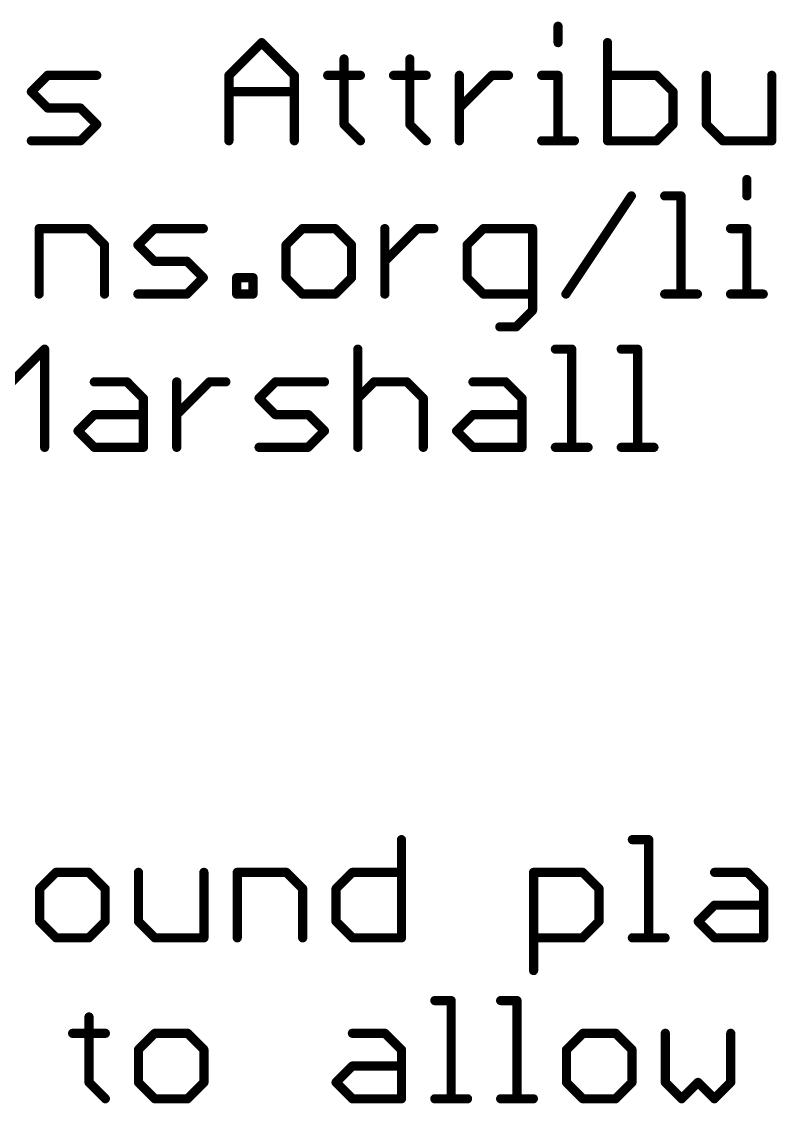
# Model space of a CAD drawing. Extents: x -47 to 60, y -34 to 22.
# Drawn here: x 5.86 to 18.37, y -33.66 to -15.73 of the extents above; entities that cross this region are included whole.
import ezdxf

# ---------------------------------------------------------------- set-up
doc = ezdxf.new("R2010")
doc.units = 0
doc.layers.add('51', color=253, linetype='CONTINUOUS')

msp = doc.modelspace()

# ---------------------------------------------------------------- linework, layer by layer
at = {"layer": '51', "const_width": 0.1524}
for points in [[(14.7507, -15.8056), (14.7507, -16.0768)], [(9.2952, -16.6191), (9.8376, -16.0768)], [(9.8376, -16.0768), (10.3799, -16.6191)], [(15.571, -16.0768), (15.571, -17.7038)], [(11.2035, -16.348), (11.2035, -17.4326)], [(12.295, -16.348), (12.295, -17.4326)], [(6.0209, -16.8903), (6.2921, -16.6191)], [(6.2921, -16.6191), (7.1056, -16.6191)], [(9.2952, -17.7038), (9.2952, -16.6191)], [(10.3799, -16.6191), (10.3799, -17.7038)], [(10.9324, -16.6191), (11.4747, -16.6191)], [(12.0238, -16.6191), (12.5662, -16.6191)], [(13.1153, -17.7038), (13.1153, -16.6191)], [(13.1153, -17.1615), (13.6576, -16.6191)], [(13.6576, -16.6191), (13.9288, -16.6191)], [(14.4796, -16.6191), (14.7507, -16.6191)], [(14.7507, -16.6191), (14.7507, -17.7038)], [(16.3845, -16.6191), (15.571, -16.6191)], [(16.6557, -16.8903), (16.3845, -16.6191)], [(17.2082, -16.6191), (17.2082, -17.4326)], [(18.2928, -17.7038), (18.2928, -16.6191)], [(6.2921, -17.1615), (6.0209, -16.8903)], [(9.2952, -16.8903), (10.3799, -16.8903)], [(16.6557, -17.4326), (16.6557, -16.8903)], [(6.8344, -17.1615), (6.2921, -17.1615)], [(7.1056, -17.4326), (6.8344, -17.1615)], [(6.8344, -17.7038), (7.1056, -17.4326)], [(11.2035, -17.4326), (11.4747, -17.7038)], [(12.295, -17.4326), (12.5662, -17.7038)], [(16.3845, -17.7038), (16.6557, -17.4326)], [(17.2082, -17.4326), (17.4793, -17.7038)], [(6.0209, -17.7038), (6.8344, -17.7038)], [(14.4796, -17.7038), (15.0219, -17.7038)], [(15.571, -17.7038), (16.3845, -17.7038)], [(17.4793, -17.7038), (18.2928, -17.7038)], [(17.8806, -18.3456), (17.8806, -18.6168)], [(14.8808, -20.2438), (15.9655, -18.6168)], [(16.518, -18.6168), (16.7891, -18.6168)], [(16.7891, -18.6168), (16.7891, -20.2438)], [(6.1493, -20.2438), (6.1493, -19.1591)], [(6.1493, -19.1591), (6.9628, -19.1591)], [(6.9628, -19.1591), (7.234, -19.4303)], [(7.7865, -19.4303), (8.0576, -19.1591)], [(8.0576, -19.1591), (8.8711, -19.1591)], [(10.5134, -19.1591), (10.2422, -19.4303)], [(11.0557, -19.1591), (10.5134, -19.1591)], [(11.3269, -19.4303), (11.0557, -19.1591)], [(11.8794, -20.2438), (11.8794, -19.1591)], [(11.8794, -19.7015), (12.4217, -19.1591)], [(12.4217, -19.1591), (12.6929, -19.1591)], [(13.5148, -19.1591), (13.2437, -19.4303)], [(14.3283, -19.1591), (13.5148, -19.1591)], [(14.3283, -20.515), (14.3283, -19.1591)], [(17.6094, -19.1591), (17.8806, -19.1591)], [(17.8806, -19.1591), (17.8806, -20.2438)], [(7.234, -19.4303), (7.234, -20.2438)], [(8.0576, -19.7015), (7.7865, -19.4303)], [(10.2422, -19.4303), (10.2422, -19.9726)], [(11.3269, -19.9726), (11.3269, -19.4303)], [(13.2437, -19.4303), (13.2437, -19.9726)], [(8.6, -19.7015), (8.0576, -19.7015)], [(8.8711, -19.9726), (8.6, -19.7015)], [(8.6, -20.2438), (8.8711, -19.9726)], [(9.4236, -20.2438), (9.4236, -19.9726)], [(9.4236, -19.9726), (9.6948, -19.9726)], [(9.6948, -19.9726), (9.6948, -20.2438)], [(10.2422, -19.9726), (10.5134, -20.2438)], [(11.0557, -20.2438), (11.3269, -19.9726)], [(13.2437, -19.9726), (13.5148, -20.2438)], [(7.7865, -20.2438), (8.6, -20.2438)], [(9.6948, -20.2438), (9.4236, -20.2438)], [(10.5134, -20.2438), (11.0557, -20.2438)], [(13.5148, -20.2438), (14.3283, -20.2438)], [(16.518, -20.2438), (17.0603, -20.2438)], [(17.6094, -20.2438), (18.1517, -20.2438)], [(14.0572, -20.7861), (14.3283, -20.515)], [(13.786, -20.7861), (14.0572, -20.7861)], [(5.6985, -21.6991), (6.2409, -21.1568)], [(6.2409, -21.1568), (6.2409, -22.7838)], [(11.432, -21.1568), (11.432, -22.7838)], [(14.7063, -21.1568), (14.9774, -21.1568)], [(14.9774, -21.1568), (14.9774, -22.7838)], [(15.7977, -21.1568), (16.0689, -21.1568)], [(16.0689, -21.1568), (16.0689, -22.7838)], [(7.0645, -21.6991), (7.6069, -21.6991)], [(7.6069, -21.6991), (7.878, -21.9703)], [(8.4305, -22.7838), (8.4305, -21.6991)], [(8.4305, -22.2415), (8.9728, -21.6991)], [(8.9728, -21.6991), (9.244, -21.6991)], [(9.7948, -21.9703), (10.066, -21.6991)], [(10.066, -21.6991), (10.8795, -21.6991)], [(11.432, -21.9703), (11.7031, -21.6991)], [(11.7031, -21.6991), (12.2455, -21.6991)], [(12.2455, -21.6991), (12.5166, -21.9703)], [(13.3403, -21.6991), (13.8826, -21.6991)], [(13.8826, -21.6991), (14.1538, -21.9703)], [(7.878, -21.9703), (7.878, -22.7838)], [(10.066, -22.2415), (9.7948, -21.9703)], [(12.5166, -21.9703), (12.5166, -22.7838)], [(14.1538, -21.9703), (14.1538, -22.7838)], [(6.7934, -22.5126), (7.0645, -22.2415)], [(7.0645, -22.2415), (7.878, -22.2415)], [(10.6083, -22.2415), (10.066, -22.2415)], [(10.8795, -22.5126), (10.6083, -22.2415)], [(13.0691, -22.5126), (13.3403, -22.2415)], [(13.3403, -22.2415), (14.1538, -22.2415)], [(7.0645, -22.7838), (6.7934, -22.5126)], [(10.6083, -22.7838), (10.8795, -22.5126)], [(13.3403, -22.7838), (13.0691, -22.5126)], [(7.878, -22.7838), (7.0645, -22.7838)], [(9.7948, -22.7838), (10.6083, -22.7838)], [(14.1538, -22.7838), (13.3403, -22.7838)], [(14.7063, -22.7838), (15.2486, -22.7838)], [(15.7977, -22.7838), (16.34, -22.7838)], [(12.1555, -29.2848), (12.1555, -30.9118)], [(15.9823, -29.2848), (16.2535, -29.2848)], [(16.2535, -29.2848), (16.2535, -30.9118)], [(6.4305, -29.8271), (6.1594, -30.0983)], [(6.9729, -29.8271), (6.4305, -29.8271)], [(7.244, -30.0983), (6.9729, -29.8271)], [(7.7965, -29.8271), (7.7965, -30.6406)], [(8.8812, -30.9118), (8.8812, -29.8271)], [(9.4337, -30.9118), (9.4337, -29.8271)], [(9.4337, -29.8271), (10.2472, -29.8271)], [(10.2472, -29.8271), (10.5183, -30.0983)], [(11.0708, -30.0983), (11.342, -29.8271)], [(11.342, -29.8271), (12.1555, -29.8271)], [(14.3451, -31.4541), (14.3451, -29.8271)], [(14.3451, -29.8271), (15.1586, -29.8271)], [(15.1586, -29.8271), (15.4298, -30.0983)], [(17.3449, -29.8271), (17.8872, -29.8271)], [(17.8872, -29.8271), (18.1584, -30.0983)], [(6.1594, -30.0983), (6.1594, -30.6406)], [(7.244, -30.6406), (7.244, -30.0983)], [(10.5183, -30.0983), (10.5183, -30.9118)], [(11.0708, -30.6406), (11.0708, -30.0983)], [(15.4298, -30.0983), (15.4298, -30.6406)], [(18.1584, -30.0983), (18.1584, -30.9118)], [(17.0737, -30.6406), (17.3449, -30.3695)], [(17.3449, -30.3695), (18.1584, -30.3695)], [(6.1594, -30.6406), (6.4305, -30.9118)], [(6.9729, -30.9118), (7.244, -30.6406)], [(7.7965, -30.6406), (8.0677, -30.9118)], [(11.342, -30.9118), (11.0708, -30.6406)], [(15.4298, -30.6406), (15.1586, -30.9118)], [(17.3449, -30.9118), (17.0737, -30.6406)], [(6.4305, -30.9118), (6.9729, -30.9118)], [(8.0677, -30.9118), (8.8812, -30.9118)], [(12.1555, -30.9118), (11.342, -30.9118)], [(15.1586, -30.9118), (14.3451, -30.9118)], [(15.9823, -30.9118), (16.5246, -30.9118)], [(18.1584, -30.9118), (17.3449, -30.9118)], [(12.708, -31.9518), (12.9791, -31.9518)], [(12.9791, -31.9518), (12.9791, -33.5788)], [(13.7994, -31.9518), (14.0706, -31.9518)], [(14.0706, -31.9518), (14.0706, -33.5788)], [(6.9762, -32.223), (6.9762, -33.3076)], [(6.7051, -32.4941), (7.2474, -32.4941)], [(8.0677, -32.4941), (7.7965, -32.7653)], [(8.61, -32.4941), (8.0677, -32.4941)], [(8.8812, -32.7653), (8.61, -32.4941)], [(11.342, -32.4941), (11.8843, -32.4941)], [(11.8843, -32.4941), (12.1555, -32.7653)], [(15.162, -32.4941), (14.8909, -32.7653)], [(15.7044, -32.4941), (15.162, -32.4941)], [(15.9755, -32.7653), (15.7044, -32.4941)], [(16.528, -32.4941), (16.528, -33.3076)], [(17.6127, -33.3076), (17.6127, -32.4941)], [(7.7965, -32.7653), (7.7965, -33.3076)], [(8.8812, -33.3076), (8.8812, -32.7653)], [(12.1555, -32.7653), (12.1555, -33.5788)], [(14.8909, -32.7653), (14.8909, -33.3076)], [(15.9755, -33.3076), (15.9755, -32.7653)], [(11.0708, -33.3076), (11.342, -33.0365)], [(11.342, -33.0365), (12.1555, -33.0365)], [(6.9762, -33.3076), (7.2474, -33.5788)], [(7.7965, -33.3076), (8.0677, -33.5788)], [(8.61, -33.5788), (8.8812, -33.3076)], [(11.342, -33.5788), (11.0708, -33.3076)], [(14.8909, -33.3076), (15.162, -33.5788)], [(15.7044, -33.5788), (15.9755, -33.3076)], [(16.528, -33.3076), (16.7992, -33.5788)], [(16.7992, -33.5788), (17.0703, -33.3076)], [(17.0703, -33.3076), (17.3415, -33.5788)], [(17.3415, -33.5788), (17.6127, -33.3076)], [(8.0677, -33.5788), (8.61, -33.5788)], [(12.1555, -33.5788), (11.342, -33.5788)], [(12.708, -33.5788), (13.2503, -33.5788)], [(13.7994, -33.5788), (14.3417, -33.5788)], [(15.162, -33.5788), (15.7044, -33.5788)]]:
    msp.add_lwpolyline(points, dxfattribs=at)
at = {"layer": '51', "const_width": 0.0762}
for points in [[(14.7888, -15.8056, 1), (14.7126, -15.8056)], [(9.8645, -16.0499, 1), (9.8106, -16.1038)], [(9.8645, -16.1038, 1), (9.8106, -16.0499)], [(14.7126, -16.0768, 1), (14.7888, -16.0768)], [(15.6091, -16.0768, 1), (15.5329, -16.0768)], [(11.2416, -16.348, 1), (11.1654, -16.348)], [(12.3331, -16.348, 1), (12.2569, -16.348)], [(6.2921, -16.581, 1), (6.2921, -16.6572)], [(6.319, -16.6461, 1), (6.2651, -16.5922)], [(7.1056, -16.6572, 1), (7.1056, -16.581)], [(9.3333, -16.6191, 1), (9.2571, -16.6191)], [(9.2683, -16.5922, 1), (9.3222, -16.6461)], [(10.418, -16.6191, 1), (10.3418, -16.6191)], [(10.3529, -16.6461, 1), (10.4068, -16.5922)], [(10.9324, -16.581, 1), (10.9324, -16.6572)], [(11.4747, -16.6572, 1), (11.4747, -16.581)], [(12.0238, -16.581, 1), (12.0238, -16.6572)], [(12.5662, -16.6572, 1), (12.5662, -16.581)], [(13.1534, -16.6191, 1), (13.0772, -16.6191)], [(13.6576, -16.581, 1), (13.6576, -16.6572)], [(13.6845, -16.6461, 1), (13.6306, -16.5922)], [(13.9288, -16.6572, 1), (13.9288, -16.581)], [(14.4796, -16.581, 1), (14.4796, -16.6572)], [(14.7888, -16.6191, 1), (14.7126, -16.6191)], [(14.7507, -16.6572, 1), (14.7507, -16.581)], [(15.571, -16.581, 1), (15.571, -16.6572)], [(16.4114, -16.5922, 1), (16.3575, -16.6461)], [(16.3845, -16.6572, 1), (16.3845, -16.581)], [(17.2463, -16.6191, 1), (17.1701, -16.6191)], [(18.3309, -16.6191, 1), (18.2547, -16.6191)], [(6.0479, -16.8634, 1), (5.994, -16.9172)], [(5.994, -16.8634, 1), (6.0479, -16.9172)], [(9.2952, -16.8522, 1), (9.2952, -16.9284)], [(10.3799, -16.9284, 1), (10.3799, -16.8522)], [(16.6938, -16.8903, 1), (16.6176, -16.8903)], [(16.6287, -16.9172, 1), (16.6826, -16.8634)], [(6.2921, -17.1234, 1), (6.2921, -17.1996)], [(6.2651, -17.1884, 1), (6.319, -17.1345)], [(6.8614, -17.1345, 1), (6.8075, -17.1884)], [(6.8344, -17.1996, 1), (6.8344, -17.1234)], [(13.0883, -17.1345, 1), (13.1422, -17.1884)], [(7.1325, -17.4596, 1), (7.0786, -17.4057)], [(7.0786, -17.4596, 1), (7.1325, -17.4057)], [(11.2305, -17.4057, 1), (11.1766, -17.4596)], [(12.3219, -17.4057, 1), (12.268, -17.4596)], [(16.6826, -17.4596, 1), (16.6287, -17.4057)], [(17.2351, -17.4057, 1), (17.1812, -17.4596)], [(11.1654, -17.4326, 1), (11.2416, -17.4326)], [(12.2569, -17.4326, 1), (12.3331, -17.4326)], [(16.6176, -17.4326, 1), (16.6938, -17.4326)], [(17.1701, -17.4326, 1), (17.2463, -17.4326)], [(6.0209, -17.6657, 1), (6.0209, -17.7419)], [(6.8075, -17.6769, 1), (6.8614, -17.7307)], [(6.8344, -17.7419, 1), (6.8344, -17.6657)], [(9.2571, -17.7038, 1), (9.3333, -17.7038)], [(10.3418, -17.7038, 1), (10.418, -17.7038)], [(11.4478, -17.7307, 1), (11.5017, -17.6769)], [(12.5392, -17.7307, 1), (12.5931, -17.6769)], [(13.0772, -17.7038, 1), (13.1534, -17.7038)], [(14.4796, -17.6657, 1), (14.4796, -17.7419)], [(14.7126, -17.7038, 1), (14.7888, -17.7038)], [(15.0219, -17.7419, 1), (15.0219, -17.6657)], [(15.571, -17.6657, 1), (15.571, -17.7419)], [(15.5329, -17.7038, 1), (15.6091, -17.7038)], [(16.3576, -17.6769, 1), (16.4114, -17.7307)], [(16.3845, -17.7419, 1), (16.3845, -17.6657)], [(17.4793, -17.6657, 1), (17.4793, -17.7419)], [(17.4524, -17.7307, 1), (17.5063, -17.6769)], [(18.2547, -17.7038, 1), (18.3309, -17.7038)], [(18.2928, -17.7419, 1), (18.2928, -17.6657)], [(17.9187, -18.3456, 1), (17.8425, -18.3456)], [(15.9972, -18.6379, 1), (15.9338, -18.5957)], [(16.518, -18.5787, 1), (16.518, -18.6549)], [(16.8272, -18.6168, 1), (16.751, -18.6168)], [(16.7891, -18.6549, 1), (16.7891, -18.5787)], [(17.8425, -18.6168, 1), (17.9187, -18.6168)], [(6.1874, -19.1591, 1), (6.1112, -19.1591)], [(6.1493, -19.121, 1), (6.1493, -19.1972)], [(6.9898, -19.1322, 1), (6.9359, -19.1861)], [(6.9628, -19.1972, 1), (6.9628, -19.121)], [(8.0576, -19.121, 1), (8.0576, -19.1972)], [(8.0846, -19.1861, 1), (8.0307, -19.1322)], [(8.8711, -19.1972, 1), (8.8711, -19.121)], [(10.5134, -19.121, 1), (10.5134, -19.1972)], [(10.5403, -19.1861, 1), (10.4864, -19.1322)], [(11.0827, -19.1322, 1), (11.0288, -19.1861)], [(11.0557, -19.1972, 1), (11.0557, -19.121)], [(11.9175, -19.1591, 1), (11.8413, -19.1591)], [(12.4217, -19.121, 1), (12.4217, -19.1972)], [(12.4486, -19.1861, 1), (12.3948, -19.1322)], [(12.6929, -19.1972, 1), (12.6929, -19.121)], [(13.5148, -19.121, 1), (13.5148, -19.1972)], [(13.5418, -19.1861, 1), (13.4879, -19.1322)], [(14.3664, -19.1591, 1), (14.2902, -19.1591)], [(14.3283, -19.1972, 1), (14.3283, -19.121)], [(17.6094, -19.121, 1), (17.6094, -19.1972)], [(17.9187, -19.1591, 1), (17.8425, -19.1591)], [(17.8806, -19.1972, 1), (17.8806, -19.121)], [(7.2721, -19.4303, 1), (7.1959, -19.4303)], [(7.8134, -19.4034, 1), (7.7595, -19.4572)], [(10.2803, -19.4303, 1), (10.2041, -19.4303)], [(11.365, -19.4303, 1), (11.2888, -19.4303)], [(13.2818, -19.4303, 1), (13.2056, -19.4303)], [(7.207, -19.4572, 1), (7.2609, -19.4034)], [(7.7595, -19.4034, 1), (7.8134, -19.4572)], [(10.2153, -19.4034, 1), (10.2692, -19.4572)], [(11.2999, -19.4572, 1), (11.3538, -19.4034)], [(13.2167, -19.4034, 1), (13.2706, -19.4572)], [(8.0576, -19.6634, 1), (8.0576, -19.7396)], [(8.0307, -19.7284, 1), (8.0846, -19.6745)], [(8.6269, -19.6745, 1), (8.573, -19.7284)], [(8.6, -19.7396, 1), (8.6, -19.6634)], [(11.8524, -19.6745, 1), (11.9063, -19.7284)], [(8.8981, -19.9996, 1), (8.8442, -19.9457)], [(9.4617, -19.9726, 1), (9.3855, -19.9726)], [(9.4236, -19.9345, 1), (9.4236, -20.0107)], [(9.7329, -19.9726, 1), (9.6567, -19.9726)], [(9.6948, -20.0107, 1), (9.6948, -19.9345)], [(10.2692, -19.9457, 1), (10.2153, -19.9996)], [(11.3538, -19.9996, 1), (11.2999, -19.9457)], [(13.2706, -19.9457, 1), (13.2167, -19.9996)], [(8.8442, -19.9996, 1), (8.8981, -19.9457)], [(10.2041, -19.9726, 1), (10.2803, -19.9726)], [(11.2888, -19.9726, 1), (11.365, -19.9726)], [(13.2056, -19.9726, 1), (13.2818, -19.9726)], [(6.1112, -20.2438, 1), (6.1874, -20.2438)], [(7.1959, -20.2438, 1), (7.2721, -20.2438)], [(7.7865, -20.2057, 1), (7.7865, -20.2819)], [(8.573, -20.2169, 1), (8.6269, -20.2707)], [(8.6, -20.2819, 1), (8.6, -20.2057)], [(9.4236, -20.2057, 1), (9.4236, -20.2819)], [(9.3855, -20.2438, 1), (9.4617, -20.2438)], [(9.6567, -20.2438, 1), (9.7329, -20.2438)], [(9.6948, -20.2819, 1), (9.6948, -20.2057)], [(10.5134, -20.2057, 1), (10.5134, -20.2819)], [(10.4864, -20.2707, 1), (10.5403, -20.2169)], [(11.0288, -20.2169, 1), (11.0826, -20.2707)], [(11.0557, -20.2819, 1), (11.0557, -20.2057)], [(11.8413, -20.2438, 1), (11.9175, -20.2438)], [(13.5148, -20.2057, 1), (13.5148, -20.2819)], [(13.4879, -20.2707, 1), (13.5418, -20.2169)], [(14.3283, -20.2819, 1), (14.3283, -20.2057)], [(14.8491, -20.2227, 1), (14.9125, -20.2649)], [(16.518, -20.2057, 1), (16.518, -20.2819)], [(16.751, -20.2438, 1), (16.8272, -20.2438)], [(17.0603, -20.2819, 1), (17.0603, -20.2057)], [(17.6094, -20.2057, 1), (17.6094, -20.2819)], [(17.8425, -20.2438, 1), (17.9187, -20.2438)], [(18.1517, -20.2819, 1), (18.1517, -20.2057)], [(14.2902, -20.515, 1), (14.3664, -20.515)], [(14.3553, -20.5419, 1), (14.3014, -20.488)], [(13.786, -20.748, 1), (13.786, -20.8242)], [(14.0302, -20.7592, 1), (14.0841, -20.8131)], [(14.0572, -20.8242, 1), (14.0572, -20.748)], [(6.279, -21.1568, 1), (6.2028, -21.1568)], [(6.2678, -21.1838, 1), (6.2139, -21.1299)], [(11.4701, -21.1568, 1), (11.3939, -21.1568)], [(14.7063, -21.1187, 1), (14.7063, -21.1949)], [(15.0155, -21.1568, 1), (14.9393, -21.1568)], [(14.9774, -21.1949, 1), (14.9774, -21.1187)], [(15.7977, -21.1187, 1), (15.7977, -21.1949)], [(16.107, -21.1568, 1), (16.0308, -21.1568)], [(16.0689, -21.1949, 1), (16.0689, -21.1187)], [(7.0645, -21.661, 1), (7.0645, -21.7372)], [(7.6338, -21.6722, 1), (7.5799, -21.7261)], [(7.6069, -21.7372, 1), (7.6069, -21.661)], [(8.4686, -21.6991, 1), (8.3924, -21.6991)], [(8.9728, -21.661, 1), (8.9728, -21.7372)], [(8.9998, -21.7261, 1), (8.9459, -21.6722)], [(9.244, -21.7372, 1), (9.244, -21.661)], [(10.066, -21.661, 1), (10.066, -21.7372)], [(10.0929, -21.7261, 1), (10.039, -21.6722)], [(10.8795, -21.7372, 1), (10.8795, -21.661)], [(11.7031, -21.661, 1), (11.7031, -21.7372)], [(11.7301, -21.7261, 1), (11.6762, -21.6722)], [(12.2724, -21.6722, 1), (12.2185, -21.7261)], [(12.2455, -21.7372, 1), (12.2455, -21.661)], [(13.3403, -21.661, 1), (13.3403, -21.7372)], [(13.9096, -21.6722, 1), (13.8557, -21.7261)], [(13.8826, -21.7372, 1), (13.8826, -21.661)], [(7.9161, -21.9703, 1), (7.8399, -21.9703)], [(7.8511, -21.9972, 1), (7.905, -21.9434)], [(9.8218, -21.9434, 1), (9.7679, -21.9972)], [(9.7679, -21.9434, 1), (9.8218, -21.9972)], [(11.405, -21.9434, 1), (11.4589, -21.9972)], [(12.5547, -21.9703, 1), (12.4785, -21.9703)], [(12.4897, -21.9972, 1), (12.5436, -21.9434)], [(14.1919, -21.9703, 1), (14.1157, -21.9703)], [(14.1268, -21.9972, 1), (14.1807, -21.9434)], [(7.0645, -22.2034, 1), (7.0645, -22.2796)], [(7.0915, -22.2684, 1), (7.0376, -22.2145)], [(7.878, -22.2796, 1), (7.878, -22.2034)], [(8.4036, -22.2145, 1), (8.4575, -22.2684)], [(10.066, -22.2034, 1), (10.066, -22.2796)], [(10.039, -22.2684, 1), (10.0929, -22.2145)], [(10.6352, -22.2145, 1), (10.5814, -22.2684)], [(10.6083, -22.2796, 1), (10.6083, -22.2034)], [(13.3403, -22.2034, 1), (13.3403, -22.2796)], [(13.3672, -22.2684, 1), (13.3133, -22.2145)], [(14.1538, -22.2796, 1), (14.1538, -22.2034)], [(6.8203, -22.4857, 1), (6.7664, -22.5396)], [(6.7664, -22.4857, 1), (6.8203, -22.5396)], [(10.9064, -22.5396, 1), (10.8525, -22.4857)], [(10.8525, -22.5396, 1), (10.9064, -22.4857)], [(13.0961, -22.4857, 1), (13.0422, -22.5396)], [(13.0422, -22.4857, 1), (13.0961, -22.5396)], [(6.2028, -22.7838, 1), (6.279, -22.7838)], [(7.0645, -22.7457, 1), (7.0645, -22.8219)], [(7.0376, -22.8107, 1), (7.0915, -22.7569)], [(7.8399, -22.7838, 1), (7.9161, -22.7838)], [(7.878, -22.8219, 1), (7.878, -22.7457)], [(8.3924, -22.7838, 1), (8.4686, -22.7838)], [(9.7948, -22.7457, 1), (9.7948, -22.8219)], [(10.5814, -22.7569, 1), (10.6352, -22.8107)], [(10.6083, -22.8219, 1), (10.6083, -22.7457)], [(11.3939, -22.7838, 1), (11.4701, -22.7838)], [(12.4785, -22.7838, 1), (12.5547, -22.7838)], [(13.3403, -22.7457, 1), (13.3403, -22.8219)], [(13.3133, -22.8107, 1), (13.3672, -22.7569)], [(14.1157, -22.7838, 1), (14.1919, -22.7838)], [(14.1538, -22.8219, 1), (14.1538, -22.7457)], [(14.7063, -22.7457, 1), (14.7063, -22.8219)], [(14.9393, -22.7838, 1), (15.0155, -22.7838)], [(15.2486, -22.8219, 1), (15.2486, -22.7457)], [(15.7977, -22.7457, 1), (15.7977, -22.8219)], [(16.0308, -22.7838, 1), (16.107, -22.7838)], [(16.34, -22.8219, 1), (16.34, -22.7457)], [(12.1936, -29.2848, 1), (12.1174, -29.2848)], [(15.9823, -29.2467, 1), (15.9823, -29.3229)], [(16.2916, -29.2848, 1), (16.2154, -29.2848)], [(16.2535, -29.3229, 1), (16.2535, -29.2467)], [(6.4305, -29.789, 1), (6.4305, -29.8652)], [(6.4575, -29.8541, 1), (6.4036, -29.8002)], [(6.9998, -29.8002, 1), (6.9459, -29.8541)], [(6.9729, -29.8652, 1), (6.9729, -29.789)], [(7.8346, -29.8271, 1), (7.7584, -29.8271)], [(8.9193, -29.8271, 1), (8.8431, -29.8271)], [(9.4718, -29.8271, 1), (9.3956, -29.8271)], [(9.4337, -29.789, 1), (9.4337, -29.8652)], [(10.2741, -29.8002, 1), (10.2202, -29.8541)], [(10.2472, -29.8652, 1), (10.2472, -29.789)], [(11.342, -29.789, 1), (11.342, -29.8652)], [(11.3689, -29.8541, 1), (11.315, -29.8002)], [(12.1555, -29.8652, 1), (12.1555, -29.789)], [(14.3832, -29.8271, 1), (14.307, -29.8271)], [(14.3451, -29.789, 1), (14.3451, -29.8652)], [(15.1856, -29.8002, 1), (15.1317, -29.8541)], [(15.1586, -29.8652, 1), (15.1586, -29.789)], [(17.3449, -29.789, 1), (17.3449, -29.8652)], [(17.9142, -29.8002, 1), (17.8603, -29.8541)], [(17.8872, -29.8652, 1), (17.8872, -29.789)], [(6.1975, -30.0983, 1), (6.1213, -30.0983)], [(6.1324, -30.0714, 1), (6.1863, -30.1252)], [(7.2821, -30.0983, 1), (7.2059, -30.0983)], [(7.2171, -30.1252, 1), (7.271, -30.0714)], [(10.5564, -30.0983, 1), (10.4802, -30.0983)], [(10.4914, -30.1252, 1), (10.5453, -30.0714)], [(11.1089, -30.0983, 1), (11.0327, -30.0983)], [(11.0439, -30.0714, 1), (11.0978, -30.1252)], [(15.4679, -30.0983, 1), (15.3917, -30.0983)], [(15.4029, -30.1252, 1), (15.4567, -30.0714)], [(18.1965, -30.0983, 1), (18.1203, -30.0983)], [(18.1314, -30.1252, 1), (18.1853, -30.0714)], [(17.3449, -30.3314, 1), (17.3449, -30.4076)], [(17.3718, -30.3964, 1), (17.318, -30.3425)], [(18.1584, -30.4076, 1), (18.1584, -30.3314)], [(6.1863, -30.6137, 1), (6.1324, -30.6676)], [(6.1213, -30.6406, 1), (6.1975, -30.6406)], [(7.2059, -30.6406, 1), (7.2821, -30.6406)], [(7.271, -30.6676, 1), (7.2171, -30.6137)], [(7.8235, -30.6137, 1), (7.7696, -30.6676)], [(7.7584, -30.6406, 1), (7.8346, -30.6406)], [(11.0978, -30.6137, 1), (11.0439, -30.6676)], [(11.0327, -30.6406, 1), (11.1089, -30.6406)], [(15.3917, -30.6406, 1), (15.4679, -30.6406)], [(15.4567, -30.6676, 1), (15.4029, -30.6137)], [(17.1007, -30.6137, 1), (17.0468, -30.6676)], [(17.0468, -30.6137, 1), (17.1007, -30.6676)], [(6.4305, -30.8737, 1), (6.4305, -30.9499)], [(6.4036, -30.9387, 1), (6.4575, -30.8849)], [(6.9459, -30.8849, 1), (6.9998, -30.9387)], [(6.9729, -30.9499, 1), (6.9729, -30.8737)], [(8.0677, -30.8737, 1), (8.0677, -30.9499)], [(8.0407, -30.9387, 1), (8.0946, -30.8849)], [(8.8431, -30.9118, 1), (8.9193, -30.9118)], [(8.8812, -30.9499, 1), (8.8812, -30.8737)], [(9.3956, -30.9118, 1), (9.4718, -30.9118)], [(10.4802, -30.9118, 1), (10.5564, -30.9118)], [(11.342, -30.8737, 1), (11.342, -30.9499)], [(11.315, -30.9387, 1), (11.3689, -30.8849)], [(12.1174, -30.9118, 1), (12.1936, -30.9118)], [(12.1555, -30.9499, 1), (12.1555, -30.8737)], [(14.3451, -30.8737, 1), (14.3451, -30.9499)], [(15.1317, -30.8849, 1), (15.1856, -30.9387)], [(15.1586, -30.9499, 1), (15.1586, -30.8737)], [(15.9823, -30.8737, 1), (15.9823, -30.9499)], [(16.2154, -30.9118, 1), (16.2916, -30.9118)], [(16.5246, -30.9499, 1), (16.5246, -30.8737)], [(17.3449, -30.8737, 1), (17.3449, -30.9499)], [(17.318, -30.9387, 1), (17.3718, -30.8849)], [(18.1203, -30.9118, 1), (18.1965, -30.9118)], [(18.1584, -30.9499, 1), (18.1584, -30.8737)], [(14.307, -31.4541, 1), (14.3832, -31.4541)], [(12.708, -31.9137, 1), (12.708, -31.9899)], [(13.0172, -31.9518, 1), (12.941, -31.9518)], [(12.9791, -31.9899, 1), (12.9791, -31.9137)], [(13.7994, -31.9137, 1), (13.7994, -31.9899)], [(14.1087, -31.9518, 1), (14.0325, -31.9518)], [(14.0706, -31.9899, 1), (14.0706, -31.9137)], [(7.0143, -32.223, 1), (6.9381, -32.223)], [(6.7051, -32.456, 1), (6.7051, -32.5322)], [(7.2474, -32.5322, 1), (7.2474, -32.456)], [(8.0677, -32.456, 1), (8.0677, -32.5322)], [(8.0946, -32.5211, 1), (8.0407, -32.4672)], [(8.6369, -32.4672, 1), (8.5831, -32.5211)], [(8.61, -32.5322, 1), (8.61, -32.456)], [(11.342, -32.456, 1), (11.342, -32.5322)], [(11.9113, -32.4672, 1), (11.8574, -32.5211)], [(11.8843, -32.5322, 1), (11.8843, -32.456)], [(15.162, -32.456, 1), (15.162, -32.5322)], [(15.189, -32.5211, 1), (15.1351, -32.4672)], [(15.7313, -32.4672, 1), (15.6774, -32.5211)], [(15.7044, -32.5322, 1), (15.7044, -32.456)], [(16.5661, -32.4941, 1), (16.4899, -32.4941)], [(17.6508, -32.4941, 1), (17.5746, -32.4941)], [(7.8346, -32.7653, 1), (7.7584, -32.7653)], [(7.7696, -32.7384, 1), (7.8235, -32.7922)], [(8.9193, -32.7653, 1), (8.8431, -32.7653)], [(8.8542, -32.7922, 1), (8.9081, -32.7384)], [(12.1936, -32.7653, 1), (12.1174, -32.7653)], [(12.1285, -32.7922, 1), (12.1824, -32.7384)], [(14.929, -32.7653, 1), (14.8528, -32.7653)], [(14.8639, -32.7384, 1), (14.9178, -32.7922)], [(16.0136, -32.7653, 1), (15.9374, -32.7653)], [(15.9486, -32.7922, 1), (16.0025, -32.7384)], [(11.342, -32.9984, 1), (11.342, -33.0746)], [(11.3689, -33.0634, 1), (11.315, -33.0095)], [(12.1555, -33.0746, 1), (12.1555, -32.9984)], [(7.0032, -33.2807, 1), (6.9493, -33.3346)], [(6.9381, -33.3076, 1), (7.0143, -33.3076)], [(7.8235, -33.2807, 1), (7.7696, -33.3346)], [(7.7584, -33.3076, 1), (7.8346, -33.3076)], [(8.8431, -33.3076, 1), (8.9193, -33.3076)], [(8.9081, -33.3346, 1), (8.8542, -33.2807)], [(11.0978, -33.2807, 1), (11.0439, -33.3346)], [(11.0439, -33.2807, 1), (11.0978, -33.3346)], [(14.9178, -33.2807, 1), (14.8639, -33.3346)], [(14.8528, -33.3076, 1), (14.929, -33.3076)], [(15.9374, -33.3076, 1), (16.0136, -33.3076)], [(16.0025, -33.3346, 1), (15.9486, -33.2807)], [(16.555, -33.2807, 1), (16.5011, -33.3346)], [(16.4899, -33.3076, 1), (16.5661, -33.3076)], [(17.0973, -33.2807, 1), (17.0434, -33.3346)], [(17.0973, -33.3346, 1), (17.0434, -33.2807)], [(17.5746, -33.3076, 1), (17.6508, -33.3076)], [(17.6396, -33.3346, 1), (17.5857, -33.2807)], [(7.2205, -33.6057, 1), (7.2743, -33.5519)], [(8.0677, -33.5407, 1), (8.0677, -33.6169)], [(8.0407, -33.6057, 1), (8.0946, -33.5519)], [(8.5831, -33.5519, 1), (8.6369, -33.6057)], [(8.61, -33.6169, 1), (8.61, -33.5407)], [(11.342, -33.5407, 1), (11.342, -33.6169)], [(11.315, -33.6057, 1), (11.3689, -33.5519)], [(12.1555, -33.6169, 1), (12.1555, -33.5407)], [(12.708, -33.5407, 1), (12.708, -33.6169)], [(13.2503, -33.6169, 1), (13.2503, -33.5407)], [(13.7994, -33.5407, 1), (13.7994, -33.6169)], [(14.3417, -33.6169, 1), (14.3417, -33.5407)], [(15.162, -33.5407, 1), (15.162, -33.6169)], [(15.1351, -33.6057, 1), (15.189, -33.5519)], [(15.6774, -33.5519, 1), (15.7313, -33.6057)], [(15.7044, -33.6169, 1), (15.7044, -33.5407)], [(16.7722, -33.5519, 1), (16.8261, -33.6057)], [(16.7722, -33.6057, 1), (16.8261, -33.5519)], [(17.3146, -33.5519, 1), (17.3684, -33.6057)], [(17.3146, -33.6057, 1), (17.3684, -33.5519)], [(12.1174, -33.5788, 1), (12.1936, -33.5788)], [(12.941, -33.5788, 1), (13.0172, -33.5788)], [(14.0325, -33.5788, 1), (14.1087, -33.5788)]]:
    msp.add_lwpolyline(points, format="xyb", dxfattribs=at)

doc.saveas('drawing.dxf')
